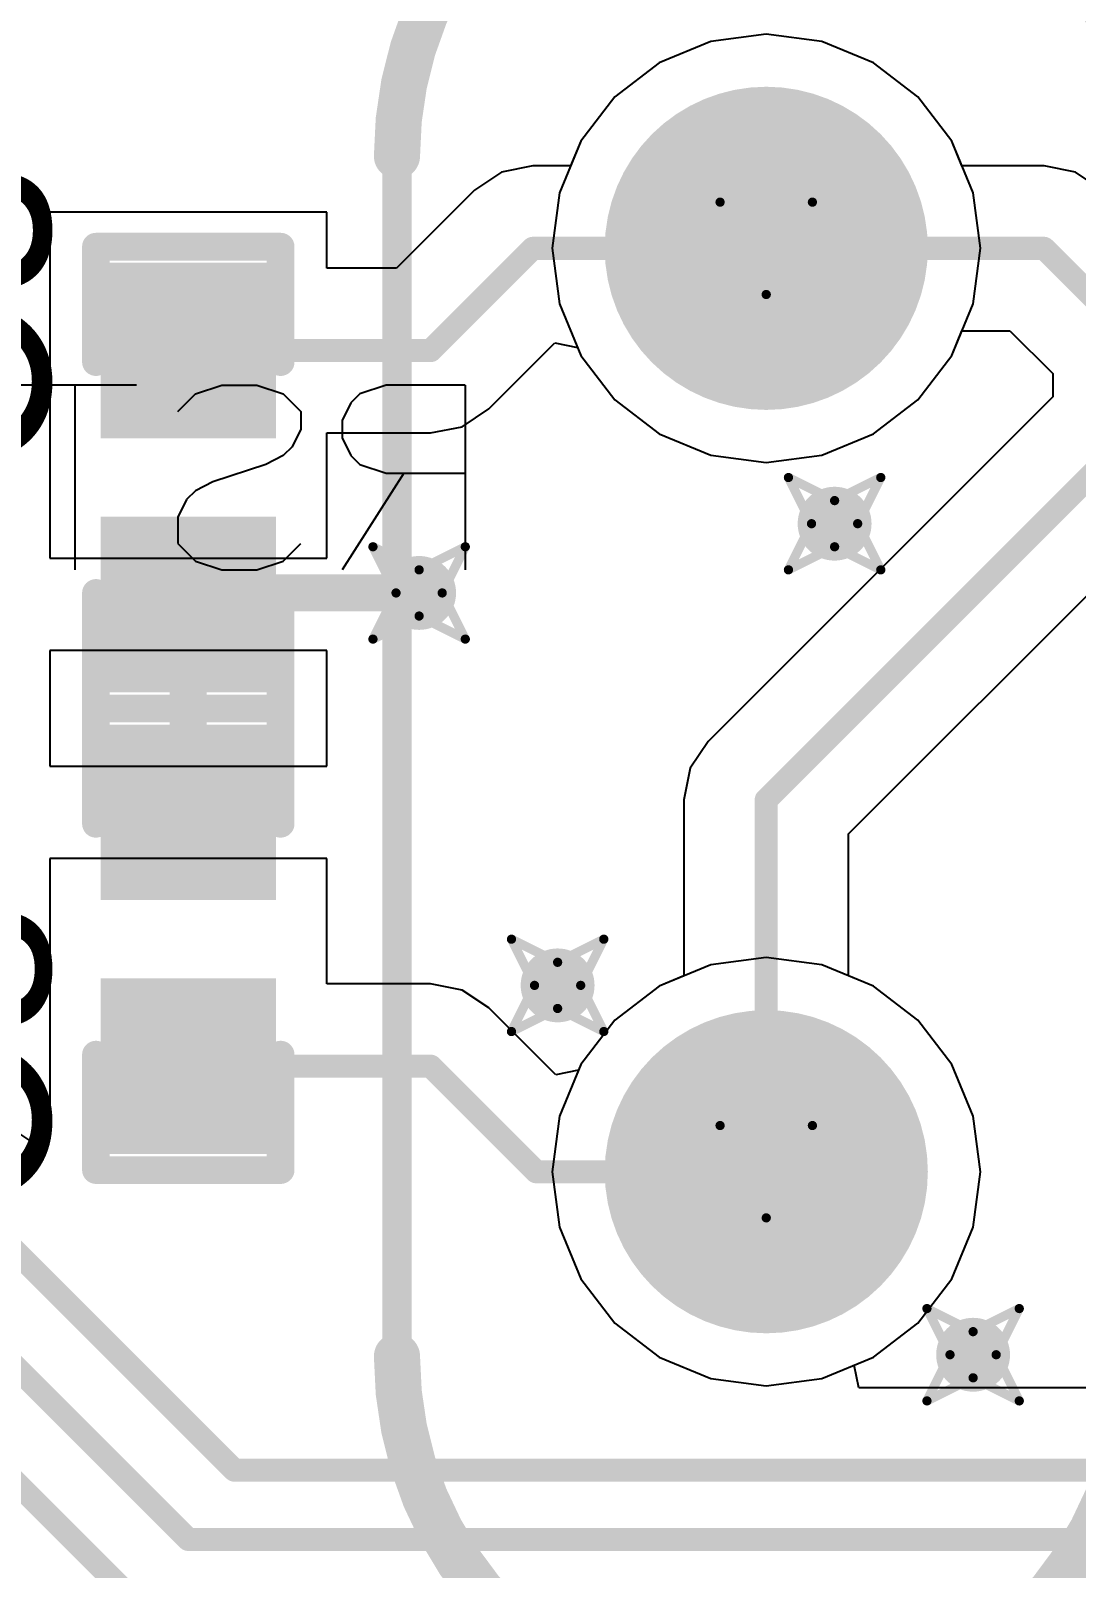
# Model space of a CAD drawing. Header units: millimetres. Extents: x 2.26 to 6.57, y 1.2 to 4.64.
# Drawn here: x 3.3241 to 3.5506, y 3.6169 to 3.9499 of the extents above; entities that cross this region are included whole.
import ezdxf

# ---------------------------------------------------------------- set-up
doc = ezdxf.new("R2010")
doc.units = ezdxf.units.MM
doc.header["$MEASUREMENT"] = 0
for name, color, linetype in [('BottomLayer', 5, 'Continuous'), ('BottomOverlay', 54, 'Continuous'), ('BottomSolder', 6, 'Continuous'), ('DrillDrawing', 1, 'Continuous'), ('MultiLayer', 9, 'Continuous'), ('PadHoleLayer', 156, 'Continuous'), ('TopLayer', 1, 'Continuous'), ('TopOverlay', 2, 'Continuous'), ('TopPaste', 8, 'Continuous'), ('TopSolder', 216, 'Continuous'), ('ViaHoleLayer', 16, 'Continuous')]:
    doc.layers.add(name, color=color, linetype=linetype)

# ---------------------------------------------------------------- blocks, each defined once
blk = doc.blocks.new('0603C_61')
at = {"layer": 'TopLayer'}
for points in [[(-0.0125, 0.015), (-0.0425, 0.015), (-0.0125, -0.015), (-0.0425, -0.015)], [(0.0425, 0.015), (0.0125, 0.015), (0.0425, -0.015), (0.0125, -0.015)]]:
    blk.add_solid(points, dxfattribs=at)
at = {"layer": 'TopOverlay', "const_width": 0.006}
for points in [[(-0.025, 0.02), (-0.05, 0.02)], [(-0.05, -0.02), (-0.05, 0.02)], [(0.05, 0.02), (0.025, 0.02)], [(0.05, -0.02), (0.05, 0.02)], [(-0.025, -0.02), (-0.05, -0.02)], [(0.05, -0.02), (0.025, -0.02)]]:
    blk.add_lwpolyline(points, dxfattribs=at)
at = {"layer": 'TopOverlay', "const_width": 0.003}
for points in [[(-0.0515, 0.02, 1), (-0.0485, 0.02, 1)], [(-0.0515, 0.02, 1), (-0.0485, 0.02, 1)], [(-0.0265, 0.02, 1), (-0.0235, 0.02, 1)], [(0.0235, 0.02, 1), (0.0265, 0.02, 1)], [(0.0485, 0.02, 1), (0.0515, 0.02, 1)], [(0.0485, 0.02, 1), (0.0515, 0.02, 1)], [(-0.0515, -0.02, 1), (-0.0485, -0.02, 1)], [(-0.0515, -0.02, 1), (-0.0485, -0.02, 1)], [(-0.0265, -0.02, 1), (-0.0235, -0.02, 1)], [(0.0235, -0.02, 1), (0.0265, -0.02, 1)], [(0.0485, -0.02, 1), (0.0515, -0.02, 1)], [(0.0485, -0.02, 1), (0.0515, -0.02, 1)]]:
    blk.add_lwpolyline(points, format="xyb", close=True, dxfattribs=at)
at = {"layer": 'TopPaste'}
for points in [[(-0.0125, 0.015), (-0.0425, 0.015), (-0.0125, -0.015), (-0.0425, -0.015)], [(0.0425, 0.015), (0.0125, 0.015), (0.0425, -0.015), (0.0125, -0.015)]]:
    blk.add_solid(points, dxfattribs=at)
at = {"layer": 'TopSolder'}
for points in [[(-0.0085, 0.019), (-0.0465, 0.019), (-0.0085, -0.019), (-0.0465, -0.019)], [(0.0465, 0.019), (0.0085, 0.019), (0.0465, -0.019), (0.0085, -0.019)]]:
    blk.add_solid(points, dxfattribs=at)
blk = doc.blocks.new('0603C_62')
at = {"layer": 'TopLayer'}
for points in [[(-0.0125, 0.015), (-0.0425, 0.015), (-0.0125, -0.015), (-0.0425, -0.015)], [(0.0425, 0.015), (0.0125, 0.015), (0.0425, -0.015), (0.0125, -0.015)]]:
    blk.add_solid(points, dxfattribs=at)
at = {"layer": 'TopOverlay', "const_width": 0.006}
for points in [[(-0.05, 0.02), (-0.025, 0.02)], [(-0.05, 0.02), (-0.05, -0.02)], [(0.025, 0.02), (0.05, 0.02)], [(0.05, 0.02), (0.05, -0.02)], [(-0.05, -0.02), (-0.025, -0.02)], [(0.025, -0.02), (0.05, -0.02)]]:
    blk.add_lwpolyline(points, dxfattribs=at)
at = {"layer": 'TopOverlay', "const_width": 0.003}
for points in [[(-0.0515, 0.02, 1), (-0.0485, 0.02, 1)], [(-0.0515, 0.02, 1), (-0.0485, 0.02, 1)], [(-0.0265, 0.02, 1), (-0.0235, 0.02, 1)], [(0.0235, 0.02, 1), (0.0265, 0.02, 1)], [(0.0485, 0.02, 1), (0.0515, 0.02, 1)], [(0.0485, 0.02, 1), (0.0515, 0.02, 1)], [(-0.0515, -0.02, 1), (-0.0485, -0.02, 1)], [(-0.0515, -0.02, 1), (-0.0485, -0.02, 1)], [(-0.0265, -0.02, 1), (-0.0235, -0.02, 1)], [(0.0235, -0.02, 1), (0.0265, -0.02, 1)], [(0.0485, -0.02, 1), (0.0515, -0.02, 1)], [(0.0485, -0.02, 1), (0.0515, -0.02, 1)]]:
    blk.add_lwpolyline(points, format="xyb", close=True, dxfattribs=at)
at = {"layer": 'TopPaste'}
for points in [[(-0.0125, 0.015), (-0.0425, 0.015), (-0.0125, -0.015), (-0.0425, -0.015)], [(0.0425, 0.015), (0.0125, 0.015), (0.0425, -0.015), (0.0125, -0.015)]]:
    blk.add_solid(points, dxfattribs=at)
at = {"layer": 'TopSolder'}
for points in [[(-0.0085, 0.019), (-0.0465, 0.019), (-0.0085, -0.019), (-0.0465, -0.019)], [(0.0465, 0.019), (0.0085, 0.019), (0.0465, -0.019), (0.0085, -0.019)]]:
    blk.add_solid(points, dxfattribs=at)
blk = doc.blocks.new('XTAL1_114')
at = {"layer": 'BottomLayer', "const_width": 0.031}
for points in [[(-0.01586, -0.0002, 1), (0.01514, -0.0002, 1)], [(0.18414, -0.0002, 1), (0.21514, -0.0002, 1)]]:
    blk.add_lwpolyline(points, format="xyb", close=True, dxfattribs=at)
at = {"layer": 'BottomSolder', "const_width": 0.035}
for points in [[(-0.01786, -0.0002, 1), (0.01714, -0.0002, 1)], [(0.18214, -0.0002, 1), (0.21714, -0.0002, 1)]]:
    blk.add_lwpolyline(points, format="xyb", close=True, dxfattribs=at)
at = {"layer": 'MultiLayer', "const_width": 0.031}
for points in [[(-0.01586, -0.0002, 1), (0.01514, -0.0002, 1)], [(0.18414, -0.0002, 1), (0.21514, -0.0002, 1)]]:
    blk.add_lwpolyline(points, format="xyb", close=True, dxfattribs=at)
at = {"layer": 'PadHoleLayer', "const_width": 0.014}
for points in [[(-0.00736, -0.0002, 1), (0.00664, -0.0002, 1)], [(0.19264, -0.0002, 1), (0.20664, -0.0002, 1)]]:
    blk.add_lwpolyline(points, format="xyb", close=True, dxfattribs=at)
at = {"layer": 'TopLayer', "const_width": 0.031}
for points in [[(-0.01586, -0.0002, 1), (0.01514, -0.0002, 1)], [(0.18414, -0.0002, 1), (0.21514, -0.0002, 1)]]:
    blk.add_lwpolyline(points, format="xyb", close=True, dxfattribs=at)
at = {"layer": 'TopOverlay', "const_width": 0.01}
for points in [[(-0.04036, -0.0802, -1), (-0.04036, 0.0798)], [(0.21964, 0.0798, -1), (0.21964, -0.0802)]]:
    blk.add_lwpolyline(points, format="xyb", dxfattribs=at)
at = {"layer": 'TopOverlay'}
for points, const_width in [([(-0.04286, 0.0798, 1), (-0.03786, 0.0798, 1)], 0.005), ([(0.21714, 0.0798, 1), (0.22214, 0.0798, 1)], 0.005), ([(-0.04194, 0.0798, 1), (-0.03879, 0.0798, 1)], 0.00315), ([(0.21806, 0.0798, 1), (0.22121, 0.0798, 1)], 0.00315)]:
    blk.add_lwpolyline(points, format="xyb", close=True, dxfattribs=dict(at, const_width=const_width))
at = {"layer": 'TopOverlay', "const_width": 0.0063}
blk.add_lwpolyline([(-0.04036, 0.0798), (0.21964, 0.0798)], dxfattribs=at)
at = {"layer": 'TopSolder', "const_width": 0.035}
for points in [[(-0.01786, -0.0002, 1), (0.01714, -0.0002, 1)], [(0.18214, -0.0002, 1), (0.21714, -0.0002, 1)]]:
    blk.add_lwpolyline(points, format="xyb", close=True, dxfattribs=at)

msp = doc.modelspace()

# ---------------------------------------------------------------- linework, layer by layer
at = {"layer": 'BottomLayer'}
for p, q in [((3.47146, 3.9476), (3.46027, 3.94297)), ((3.48346, 3.94918), (3.47146, 3.9476)), ((3.49547, 3.9476), (3.48346, 3.94918)), ((3.50666, 3.94297), (3.49547, 3.9476)), ((3.46027, 3.94297), (3.45066, 3.9356)), ((3.51627, 3.9356), (3.50666, 3.94297)), ((3.45066, 3.9356), (3.44328, 3.92599)), ((3.52365, 3.92599), (3.51627, 3.9356)), ((3.44328, 3.92599), (3.43865, 3.9148)), ((3.52828, 3.9148), (3.52365, 3.92599)), ((3.43865, 3.9148), (3.43707, 3.90279)), ((3.52986, 3.90279), (3.52828, 3.9148)), ((3.43707, 3.90279), (3.43865, 3.89078)), ((3.52828, 3.89078), (3.52986, 3.90279)), ((3.43865, 3.89078), (3.44328, 3.87959)), ((3.52365, 3.87959), (3.52828, 3.89078)), ((3.44328, 3.87959), (3.45066, 3.86998)), ((3.51627, 3.86998), (3.52365, 3.87959)), ((3.45066, 3.86998), (3.46027, 3.86261)), ((3.50666, 3.86261), (3.51627, 3.86998)), ((3.46027, 3.86261), (3.47146, 3.85797)), ((3.49547, 3.85797), (3.50666, 3.86261)), ((3.47146, 3.85797), (3.48346, 3.85639)), ((3.48346, 3.85639), (3.49547, 3.85797)), ((3.47146, 3.7476), (3.46027, 3.74297)), ((3.48346, 3.74918), (3.47146, 3.7476)), ((3.49547, 3.7476), (3.48346, 3.74918)), ((3.50666, 3.74297), (3.49547, 3.7476)), ((3.46027, 3.74297), (3.45066, 3.7356)), ((3.51627, 3.7356), (3.50666, 3.74297)), ((3.45066, 3.7356), (3.44328, 3.72599)), ((3.52365, 3.72599), (3.51627, 3.7356)), ((3.44328, 3.72599), (3.43865, 3.7148)), ((3.52828, 3.7148), (3.52365, 3.72599)), ((3.43865, 3.7148), (3.43707, 3.70279)), ((3.52986, 3.70279), (3.52828, 3.7148)), ((3.43707, 3.70279), (3.43865, 3.69078)), ((3.52828, 3.69078), (3.52986, 3.70279)), ((3.43865, 3.69078), (3.44328, 3.67959)), ((3.52365, 3.67959), (3.52828, 3.69078)), ((3.44328, 3.67959), (3.45066, 3.66998)), ((3.51627, 3.66998), (3.52365, 3.67959)), ((3.45066, 3.66998), (3.46027, 3.66261)), ((3.50666, 3.66261), (3.51627, 3.66998)), ((3.46027, 3.66261), (3.47146, 3.65797)), ((3.49547, 3.65797), (3.50666, 3.66261)), ((3.47146, 3.65797), (3.48346, 3.65639)), ((3.48346, 3.65639), (3.49547, 3.65797))]:
    msp.add_line(p, q, dxfattribs=at)
at = {"layer": 'BottomLayer', "const_width": 0.008}
for points in [[(3.49427, 3.84315, 1), (3.50227, 3.84315, 1)], [(3.40427, 3.82815, 1), (3.41227, 3.82815, 1)], [(3.43427, 3.74315, 1), (3.44227, 3.74315, 1)], [(3.52427, 3.66315, 1), (3.53227, 3.66315, 1)]]:
    msp.add_lwpolyline(points, format="xyb", close=True, dxfattribs=at)
at = {"layer": 'BottomOverlay'}
for p, q in [((3.34704, 3.87314), (3.32038, 3.87314)), ((3.33371, 3.87314), (3.33371, 3.83315)), ((3.3598, 3.87124), (3.36552, 3.87314)), ((3.36552, 3.87314), (3.37313, 3.87314)), ((3.37313, 3.87314), (3.37885, 3.87124)), ((3.40113, 3.87314), (3.39542, 3.87124)), ((3.41827, 3.87314), (3.40113, 3.87314)), ((3.41827, 3.87314), (3.41827, 3.83315)), ((3.356, 3.86743), (3.3598, 3.87124)), ((3.37885, 3.87124), (3.38266, 3.86743)), ((3.39542, 3.87124), (3.39351, 3.86933)), ((3.38266, 3.86743), (3.38266, 3.86362)), ((3.39351, 3.86933), (3.39161, 3.86552)), ((3.38266, 3.86362), (3.38075, 3.85981)), ((3.39161, 3.86552), (3.39161, 3.86171)), ((3.38075, 3.85981), (3.37885, 3.85791)), ((3.39161, 3.86171), (3.39351, 3.85791)), ((3.37885, 3.85791), (3.37504, 3.856)), ((3.39351, 3.85791), (3.39542, 3.856)), ((3.37504, 3.856), (3.36361, 3.85219)), ((3.40494, 3.8541), (3.39161, 3.83315)), ((3.39542, 3.856), (3.40113, 3.8541)), ((3.40113, 3.8541), (3.41827, 3.8541)), ((3.3598, 3.85029), (3.3579, 3.84838)), ((3.36361, 3.85219), (3.3598, 3.85029)), ((3.3579, 3.84838), (3.356, 3.84458)), ((3.356, 3.84458), (3.356, 3.83886)), ((3.356, 3.83886), (3.3598, 3.83505)), ((3.37885, 3.83505), (3.38266, 3.83886)), ((3.3598, 3.83505), (3.36552, 3.83315)), ((3.36552, 3.83315), (3.37313, 3.83315)), ((3.37313, 3.83315), (3.37885, 3.83505))]:
    msp.add_line(p, q, dxfattribs=at)
at = {"layer": 'DrillDrawing', "const_width": 0.002}
for points in [[(3.47346, 3.91279), (3.49346, 3.91279)], [(3.47346, 3.91279), (3.48346, 3.89279)], [(3.48346, 3.89279), (3.49346, 3.91279)], [(3.48827, 3.85315), (3.49827, 3.84815)], [(3.48827, 3.85315), (3.49327, 3.84315)], [(3.49827, 3.84815), (3.50827, 3.85315)], [(3.50327, 3.84315), (3.50827, 3.85315)], [(3.48827, 3.83315), (3.49327, 3.84315)], [(3.50327, 3.84315), (3.50827, 3.83315)], [(3.39827, 3.83815), (3.40827, 3.83315)], [(3.39827, 3.83815), (3.40327, 3.82815)], [(3.40827, 3.83315), (3.41827, 3.83815)], [(3.41327, 3.82815), (3.41827, 3.83815)], [(3.48827, 3.83315), (3.49827, 3.83815)], [(3.49827, 3.83815), (3.50827, 3.83315)], [(3.39827, 3.81815), (3.40327, 3.82815)], [(3.41327, 3.82815), (3.41827, 3.81815)], [(3.39827, 3.81815), (3.40827, 3.82315)], [(3.40827, 3.82315), (3.41827, 3.81815)], [(3.42827, 3.75315), (3.43827, 3.74815)], [(3.42827, 3.75315), (3.43327, 3.74315)], [(3.43827, 3.74815), (3.44827, 3.75315)], [(3.44327, 3.74315), (3.44827, 3.75315)], [(3.42827, 3.73315), (3.43327, 3.74315)], [(3.44327, 3.74315), (3.44827, 3.73315)], [(3.42827, 3.73315), (3.43827, 3.73815)], [(3.43827, 3.73815), (3.44827, 3.73315)], [(3.47346, 3.71279), (3.49346, 3.71279)], [(3.47346, 3.71279), (3.48346, 3.69279)], [(3.48346, 3.69279), (3.49346, 3.71279)], [(3.51827, 3.67315), (3.52827, 3.66815)], [(3.51827, 3.67315), (3.52327, 3.66315)], [(3.52827, 3.66815), (3.53827, 3.67315)], [(3.53327, 3.66315), (3.53827, 3.67315)], [(3.51827, 3.65315), (3.52327, 3.66315)], [(3.53327, 3.66315), (3.53827, 3.65315)], [(3.51827, 3.65315), (3.52827, 3.65815)], [(3.52827, 3.65815), (3.53827, 3.65315)]]:
    msp.add_lwpolyline(points, dxfattribs=at)
at = {"layer": 'DrillDrawing', "const_width": 0.001}
for points in [[(3.47296, 3.91279, 1), (3.47396, 3.91279, 1)], [(3.47296, 3.91279, 1), (3.47396, 3.91279, 1)], [(3.49296, 3.91279, 1), (3.49396, 3.91279, 1)], [(3.49296, 3.91279, 1), (3.49396, 3.91279, 1)], [(3.48296, 3.89279, 1), (3.48396, 3.89279, 1)], [(3.48296, 3.89279, 1), (3.48396, 3.89279, 1)], [(3.48777, 3.85315, 1), (3.48877, 3.85315, 1)], [(3.48777, 3.85315, 1), (3.48877, 3.85315, 1)], [(3.50777, 3.85315, 1), (3.50877, 3.85315, 1)], [(3.50777, 3.85315, 1), (3.50877, 3.85315, 1)], [(3.49777, 3.84815, 1), (3.49877, 3.84815, 1)], [(3.49777, 3.84815, 1), (3.49877, 3.84815, 1)], [(3.49277, 3.84315, 1), (3.49377, 3.84315, 1)], [(3.49277, 3.84315, 1), (3.49377, 3.84315, 1)], [(3.50277, 3.84315, 1), (3.50377, 3.84315, 1)], [(3.50277, 3.84315, 1), (3.50377, 3.84315, 1)], [(3.39777, 3.83815, 1), (3.39877, 3.83815, 1)], [(3.39777, 3.83815, 1), (3.39877, 3.83815, 1)], [(3.41777, 3.83815, 1), (3.41877, 3.83815, 1)], [(3.41777, 3.83815, 1), (3.41877, 3.83815, 1)], [(3.49777, 3.83815, 1), (3.49877, 3.83815, 1)], [(3.49777, 3.83815, 1), (3.49877, 3.83815, 1)], [(3.40777, 3.83315, 1), (3.40877, 3.83315, 1)], [(3.40777, 3.83315, 1), (3.40877, 3.83315, 1)], [(3.48777, 3.83315, 1), (3.48877, 3.83315, 1)], [(3.48777, 3.83315, 1), (3.48877, 3.83315, 1)], [(3.50777, 3.83315, 1), (3.50877, 3.83315, 1)], [(3.50777, 3.83315, 1), (3.50877, 3.83315, 1)], [(3.40277, 3.82815, 1), (3.40377, 3.82815, 1)], [(3.40277, 3.82815, 1), (3.40377, 3.82815, 1)], [(3.41277, 3.82815, 1), (3.41377, 3.82815, 1)], [(3.41277, 3.82815, 1), (3.41377, 3.82815, 1)], [(3.40777, 3.82315, 1), (3.40877, 3.82315, 1)], [(3.40777, 3.82315, 1), (3.40877, 3.82315, 1)], [(3.39777, 3.81815, 1), (3.39877, 3.81815, 1)], [(3.39777, 3.81815, 1), (3.39877, 3.81815, 1)], [(3.41777, 3.81815, 1), (3.41877, 3.81815, 1)], [(3.41777, 3.81815, 1), (3.41877, 3.81815, 1)], [(3.42777, 3.75315, 1), (3.42877, 3.75315, 1)], [(3.42777, 3.75315, 1), (3.42877, 3.75315, 1)], [(3.44777, 3.75315, 1), (3.44877, 3.75315, 1)], [(3.44777, 3.75315, 1), (3.44877, 3.75315, 1)], [(3.43777, 3.74815, 1), (3.43877, 3.74815, 1)], [(3.43777, 3.74815, 1), (3.43877, 3.74815, 1)], [(3.43277, 3.74315, 1), (3.43377, 3.74315, 1)], [(3.43277, 3.74315, 1), (3.43377, 3.74315, 1)], [(3.44277, 3.74315, 1), (3.44377, 3.74315, 1)], [(3.44277, 3.74315, 1), (3.44377, 3.74315, 1)], [(3.43777, 3.73815, 1), (3.43877, 3.73815, 1)], [(3.43777, 3.73815, 1), (3.43877, 3.73815, 1)], [(3.42777, 3.73315, 1), (3.42877, 3.73315, 1)], [(3.42777, 3.73315, 1), (3.42877, 3.73315, 1)], [(3.44777, 3.73315, 1), (3.44877, 3.73315, 1)], [(3.44777, 3.73315, 1), (3.44877, 3.73315, 1)], [(3.47296, 3.71279, 1), (3.47396, 3.71279, 1)], [(3.47296, 3.71279, 1), (3.47396, 3.71279, 1)], [(3.49296, 3.71279, 1), (3.49396, 3.71279, 1)], [(3.49296, 3.71279, 1), (3.49396, 3.71279, 1)], [(3.48296, 3.69279, 1), (3.48396, 3.69279, 1)], [(3.48296, 3.69279, 1), (3.48396, 3.69279, 1)], [(3.51777, 3.67315, 1), (3.51877, 3.67315, 1)], [(3.51777, 3.67315, 1), (3.51877, 3.67315, 1)], [(3.53777, 3.67315, 1), (3.53877, 3.67315, 1)], [(3.53777, 3.67315, 1), (3.53877, 3.67315, 1)], [(3.52777, 3.66815, 1), (3.52877, 3.66815, 1)], [(3.52777, 3.66815, 1), (3.52877, 3.66815, 1)], [(3.52277, 3.66315, 1), (3.52377, 3.66315, 1)], [(3.52277, 3.66315, 1), (3.52377, 3.66315, 1)], [(3.53277, 3.66315, 1), (3.53377, 3.66315, 1)], [(3.53277, 3.66315, 1), (3.53377, 3.66315, 1)], [(3.52777, 3.65815, 1), (3.52877, 3.65815, 1)], [(3.52777, 3.65815, 1), (3.52877, 3.65815, 1)], [(3.51777, 3.65315, 1), (3.51877, 3.65315, 1)], [(3.51777, 3.65315, 1), (3.51877, 3.65315, 1)], [(3.53777, 3.65315, 1), (3.53877, 3.65315, 1)], [(3.53777, 3.65315, 1), (3.53877, 3.65315, 1)]]:
    msp.add_lwpolyline(points, format="xyb", close=True, dxfattribs=at)
at = {"layer": 'MultiLayer', "const_width": 0.008}
for points in [[(3.49427, 3.84315, 1), (3.50227, 3.84315, 1)], [(3.40427, 3.82815, 1), (3.41227, 3.82815, 1)], [(3.43427, 3.74315, 1), (3.44227, 3.74315, 1)], [(3.52427, 3.66315, 1), (3.53227, 3.66315, 1)]]:
    msp.add_lwpolyline(points, format="xyb", close=True, dxfattribs=at)
at = {"layer": 'TopLayer'}
for p, q in [((3.47146, 3.9476), (3.46027, 3.94297)), ((3.48346, 3.94918), (3.47146, 3.9476)), ((3.49547, 3.9476), (3.48346, 3.94918)), ((3.50666, 3.94297), (3.49547, 3.9476)), ((3.46027, 3.94297), (3.45066, 3.9356)), ((3.51627, 3.9356), (3.50666, 3.94297)), ((3.45066, 3.9356), (3.44328, 3.92599)), ((3.52365, 3.92599), (3.51627, 3.9356)), ((3.44328, 3.92599), (3.44107, 3.92063)), ((3.52586, 3.92063), (3.52365, 3.92599)), ((3.43291, 3.92063), (3.42608, 3.91927)), ((3.44107, 3.92063), (3.43291, 3.92063)), ((3.54363, 3.92063), (3.52586, 3.92063)), ((3.55046, 3.91927), (3.54363, 3.92063)), ((3.42608, 3.91927), (3.42029, 3.9154)), ((3.55625, 3.9154), (3.55046, 3.91927)), ((3.42029, 3.9154), (3.40338, 3.89849)), ((3.38827, 3.91065), (3.32827, 3.91065)), ((3.32827, 3.91065), (3.32827, 3.85065)), ((3.38827, 3.89849), (3.38827, 3.91065)), ((3.40338, 3.89849), (3.38827, 3.89849)), ((3.52365, 3.87959), (3.52586, 3.88494)), ((3.52586, 3.88494), (3.53624, 3.88494)), ((3.53624, 3.88494), (3.54553, 3.87565)), ((3.42338, 3.86803), (3.43766, 3.88231)), ((3.43766, 3.88231), (3.44256, 3.88133)), ((3.44256, 3.88133), (3.44328, 3.87959)), ((3.44328, 3.87959), (3.45066, 3.86998)), ((3.51627, 3.86998), (3.52365, 3.87959)), ((3.54553, 3.87565), (3.54553, 3.87065)), ((3.45066, 3.86998), (3.46027, 3.86261)), ((3.54553, 3.87065), (3.47085, 3.79596)), ((3.50666, 3.86261), (3.51627, 3.86998)), ((3.4176, 3.86416), (3.42338, 3.86803)), ((3.41077, 3.86281), (3.4176, 3.86416)), ((3.38827, 3.85065), (3.38827, 3.86281)), ((3.38827, 3.86281), (3.41077, 3.86281)), ((3.46027, 3.86261), (3.47146, 3.85797)), ((3.49547, 3.85797), (3.50666, 3.86261)), ((3.47146, 3.85797), (3.48346, 3.85639)), ((3.48346, 3.85639), (3.49547, 3.85797)), ((3.32827, 3.85065), (3.32827, 3.83565)), ((3.38827, 3.83565), (3.38827, 3.85065)), ((3.50131, 3.77596), (3.57116, 3.84581)), ((3.32827, 3.83565), (3.38827, 3.83565)), ((3.38827, 3.81565), (3.32827, 3.81565)), ((3.32827, 3.81565), (3.32827, 3.79565)), ((3.38827, 3.79565), (3.38827, 3.81565)), ((3.32827, 3.79565), (3.32827, 3.79065)), ((3.38827, 3.79065), (3.38827, 3.79565)), ((3.47085, 3.79596), (3.46698, 3.79017)), ((3.32827, 3.79065), (3.38827, 3.79065)), ((3.46698, 3.79017), (3.46562, 3.78335)), ((3.46562, 3.78335), (3.46562, 3.78335)), ((3.46562, 3.78335), (3.46562, 3.78335)), ((3.46562, 3.78335), (3.46562, 3.78335)), ((3.46562, 3.78335), (3.46562, 3.78335)), ((3.46562, 3.78335), (3.46562, 3.74519)), ((3.50131, 3.74519), (3.50131, 3.77596)), ((3.38827, 3.77065), (3.32827, 3.77065)), ((3.32827, 3.77065), (3.32827, 3.75065)), ((3.38827, 3.75065), (3.38827, 3.77065)), ((3.32827, 3.75065), (3.32827, 3.70992)), ((3.38827, 3.74349), (3.38827, 3.75065)), ((3.41077, 3.74349), (3.38827, 3.74349)), ((3.4176, 3.74213), (3.41077, 3.74349)), ((3.46562, 3.74519), (3.46027, 3.74297)), ((3.50666, 3.74297), (3.50131, 3.74519)), ((3.42338, 3.73827), (3.4176, 3.74213)), ((3.46027, 3.74297), (3.45066, 3.7356)), ((3.51627, 3.7356), (3.50666, 3.74297)), ((3.43787, 3.72378), (3.42338, 3.73827)), ((3.45066, 3.7356), (3.44328, 3.72599)), ((3.52365, 3.72599), (3.51627, 3.7356)), ((3.44277, 3.72476), (3.43787, 3.72378)), ((3.44328, 3.72599), (3.44277, 3.72476)), ((3.52828, 3.7148), (3.52365, 3.72599)), ((3.52986, 3.70279), (3.52828, 3.7148)), ((3.32527, 3.70867), (3.32111, 3.71145)), ((3.32827, 3.70992), (3.32527, 3.70867)), ((3.52828, 3.69078), (3.52986, 3.70279)), ((3.52365, 3.67959), (3.52828, 3.69078)), ((3.51627, 3.66998), (3.52365, 3.67959)), ((3.50666, 3.66261), (3.51627, 3.66998)), ((3.50253, 3.6609), (3.50666, 3.66261)), ((3.50351, 3.65599), (3.50253, 3.6609)), ((3.56586, 3.65599), (3.50351, 3.65599))]:
    msp.add_line(p, q, dxfattribs=at)
for points, const_width in [([(3.41077, 3.88065), (3.43291, 3.90279)], 0.005), ([(3.43291, 3.90279), (3.54363, 3.90279)], 0.005), ([(3.54363, 3.90279), (3.56374, 3.88268)], 0.005), ([(3.35827, 3.88065), (3.41077, 3.88065)], 0.005), ([(3.48346, 3.78335), (3.56377, 3.86365)], 0.005), ([(3.35827, 3.82565), (3.36077, 3.82815)], 0.008), ([(3.36077, 3.82815), (3.40827, 3.82815)], 0.008), ([(3.35827, 3.78065), (3.35827, 3.82565)], 0.008), ([(3.48346, 3.70279), (3.48346, 3.78335)], 0.005), ([(3.35827, 3.72565), (3.41077, 3.72565)], 0.005), ([(3.41077, 3.72565), (3.43363, 3.70279)], 0.005), ([(3.30327, 3.70315), (3.36827, 3.63815)], 0.005), ([(3.43363, 3.70279), (3.48346, 3.70279)], 0.005), ([(3.30827, 3.67315), (3.35827, 3.62315)], 0.005), ([(3.29827, 3.65815), (3.34827, 3.60815)], 0.005), ([(3.36827, 3.63815), (3.57325, 3.63815)], 0.005), ([(3.35827, 3.62315), (3.57946, 3.62315)], 0.005)]:
    msp.add_lwpolyline(points, dxfattribs=dict(at, const_width=const_width))
for points, const_width in [([(3.43166, 3.90279, 1), (3.43416, 3.90279, 1)], 0.0025), ([(3.43166, 3.90279, 1), (3.43416, 3.90279, 1)], 0.0025), ([(3.54238, 3.90279, 1), (3.54488, 3.90279, 1)], 0.0025), ([(3.54238, 3.90279, 1), (3.54488, 3.90279, 1)], 0.0025), ([(3.35702, 3.88065, 1), (3.35952, 3.88065, 1)], 0.0025), ([(3.40952, 3.88065, 1), (3.41202, 3.88065, 1)], 0.0025), ([(3.40952, 3.88065, 1), (3.41202, 3.88065, 1)], 0.0025), ([(3.49427, 3.84315, 1), (3.50227, 3.84315, 1)], 0.008), ([(3.40427, 3.82815, 1), (3.41227, 3.82815, 1)], 0.008), ([(3.35877, 3.82815, 1), (3.36277, 3.82815, 1)], 0.004), ([(3.35877, 3.82815, 1), (3.36277, 3.82815, 1)], 0.004), ([(3.40627, 3.82815, 1), (3.41027, 3.82815, 1)], 0.004), ([(3.35627, 3.82565, 1), (3.36027, 3.82565, 1)], 0.004), ([(3.35627, 3.82565, 1), (3.36027, 3.82565, 1)], 0.004), ([(3.35627, 3.78065, 1), (3.36027, 3.78065, 1)], 0.004), ([(3.48221, 3.78335, 1), (3.48471, 3.78335, 1)], 0.0025), ([(3.48221, 3.78335, 1), (3.48471, 3.78335, 1)], 0.0025), ([(3.43427, 3.74315, 1), (3.44227, 3.74315, 1)], 0.008), ([(3.35702, 3.72565, 1), (3.35952, 3.72565, 1)], 0.0025), ([(3.40952, 3.72565, 1), (3.41202, 3.72565, 1)], 0.0025), ([(3.40952, 3.72565, 1), (3.41202, 3.72565, 1)], 0.0025), ([(3.43238, 3.70279, 1), (3.43488, 3.70279, 1)], 0.0025), ([(3.43238, 3.70279, 1), (3.43488, 3.70279, 1)], 0.0025), ([(3.48221, 3.70279, 1), (3.48471, 3.70279, 1)], 0.0025), ([(3.48221, 3.70279, 1), (3.48471, 3.70279, 1)], 0.0025), ([(3.52427, 3.66315, 1), (3.53227, 3.66315, 1)], 0.008), ([(3.36702, 3.63815, 1), (3.36952, 3.63815, 1)], 0.0025), ([(3.36702, 3.63815, 1), (3.36952, 3.63815, 1)], 0.0025), ([(3.35702, 3.62315, 1), (3.35952, 3.62315, 1)], 0.0025), ([(3.35702, 3.62315, 1), (3.35952, 3.62315, 1)], 0.0025)]:
    msp.add_lwpolyline(points, format="xyb", close=True, dxfattribs=dict(at, const_width=const_width))
at = {"layer": 'ViaHoleLayer', "const_width": 0.004}
for points in [[(3.49627, 3.84315, 1), (3.50027, 3.84315, 1)], [(3.40627, 3.82815, 1), (3.41027, 3.82815, 1)], [(3.43627, 3.74315, 1), (3.44027, 3.74315, 1)], [(3.52627, 3.66315, 1), (3.53027, 3.66315, 1)]]:
    msp.add_lwpolyline(points, format="xyb", close=True, dxfattribs=at)

# ---------------------------------------------------------------- block references
for name, p, rotation in [('XTAL1_114', (3.48327, 3.70315), 90), ('0603C_62', (3.35827, 3.85315), 90), ('0603C_61', (3.35827, 3.75315), 270)]:
    msp.add_blockref(name, p, dxfattribs=dict(rotation=rotation))

# ---------------------------------------------------------------- texts
at = {"layer": 'TopOverlay'}
for s, p in [('C3', (3.32827, 3.85315)), ('C8', (3.32827, 3.69315))]:
    msp.add_text(s, height=0.04, rotation=90, dxfattribs=at).set_placement(p)

doc.saveas('drawing.dxf')
